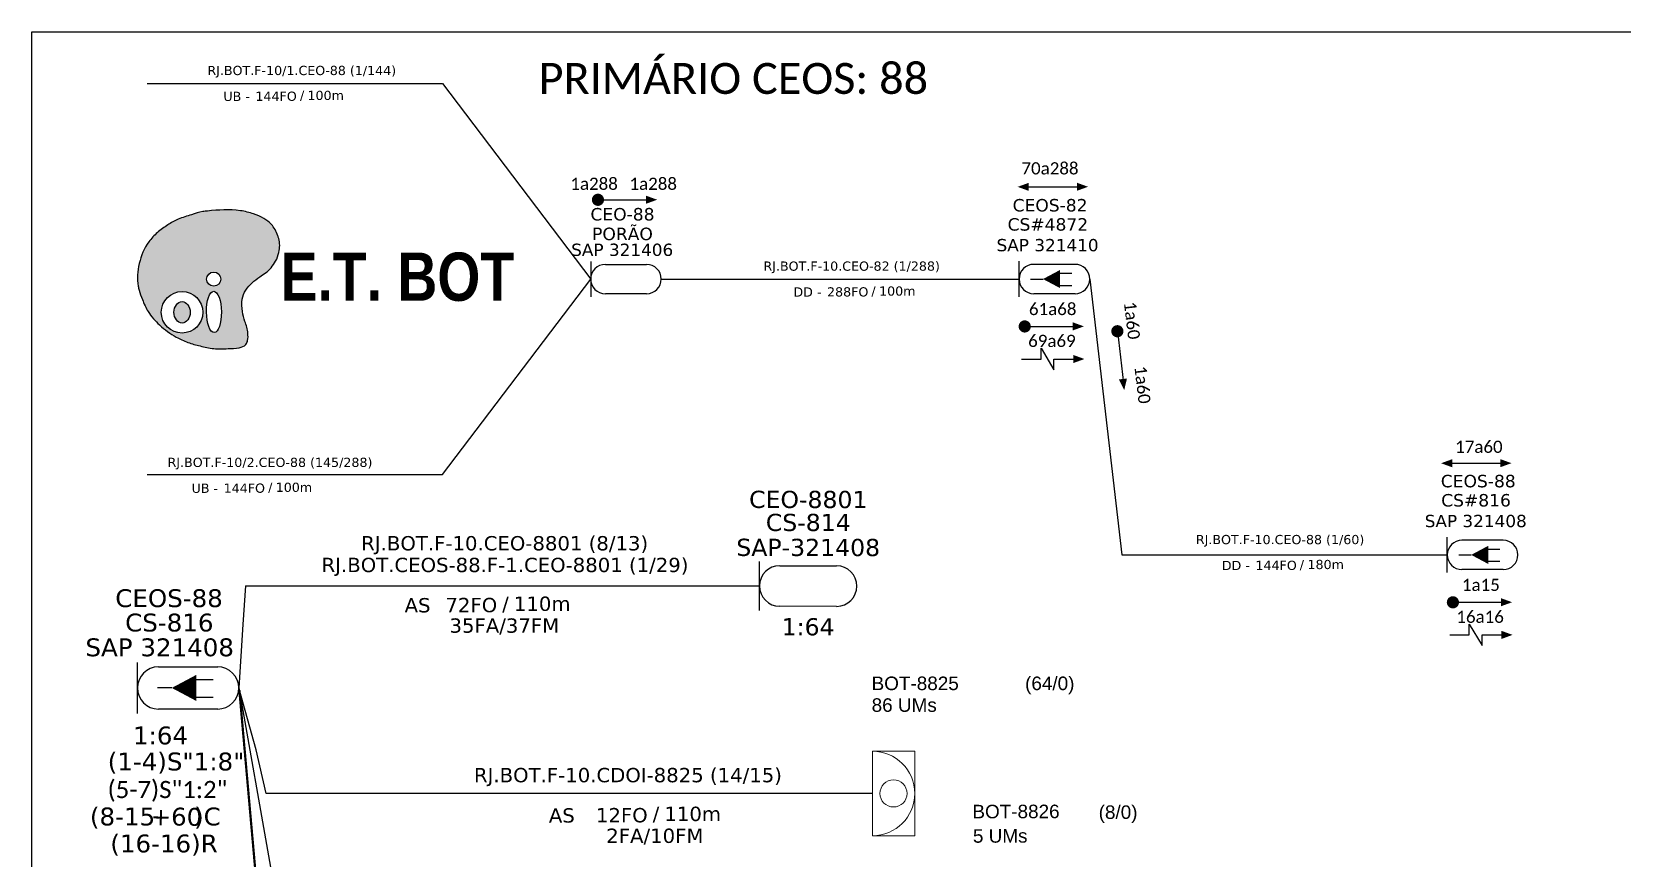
# Model space of a CAD drawing. Header units: metres. Extents: x -36 to 590097, y -8 to 9716508.
# Drawn here: x 588772 to 589627, y 9716064 to 9716508 of the extents above; entities that cross this region are included whole.
import ezdxf
from ezdxf.enums import TextEntityAlignment as Align

# ---------------------------------------------------------------- set-up
doc = ezdxf.new("R2010")
doc.units = ezdxf.units.M
doc.header["$LTSCALE"] = 0.5
doc.header["$MEASUREMENT"] = 0
for name, color, linetype, lineweight in [("20.0-LEGENDA DOS CDO'S", 1, 'Continuous', 0), ('20.1-CDO_INTERIOR', 1, 'Continuous', 0), ('20.2-CDO_POSTE', 1, 'Continuous', 5), ('40.1-ETIQUETAS', 1, 'Continuous', 20)]:
    doc.layers.add(name, color=color, linetype=linetype, lineweight=lineweight)
for name, color, linetype in [('20.4-CEOS', 1, 'Continuous'), ('20.5-CABO AÉREO', 1, 'Continuous'), ('20.5-CEO', 1, 'Continuous'), ('CAP a instalar', 1, 'Continuous'), ('Comprimeto de lance', 255, 'Continuous'), ('E.T.', 7, 'Continuous'), ('SETA', 7, 'Continuous'), ('texto', 255, 'Continuous')]:
    doc.layers.add(name, color=color, linetype=linetype)
doc.styles.add('ARIAL', font='arial.ttf')
doc.styles.add('siredit', font='verdana.ttf')
doc.styles.get("Standard").update_dxf_attribs({"font": 'arial.ttf'})
doc.styles.add('SWISS BIT', font='swisscb.ttf')
doc.linetypes.add('FENCELINE1', pattern='A,0.25,-0.1,[133,ltypeshp.shx,S=0.1,R=0,X=-0.1,Y=0],-0.1,1', length=1.45)

# ---------------------------------------------------------------- blocks, each defined once
blk = doc.blocks.new('CEOS_RP_CT_DRT')
at = {"layer": '20.4-CEOS', "color": 0}
for p, q in [((-4.535, 1.194), (-1.192, 1.194)), ((-1.192, -1.19), (-4.535, -1.19))]:
    blk.add_line(p, q, dxfattribs=at)
for points in [[(-5.727, -1.435), (-5.727, 1.439)], [(-3.787, 0.002), (-4.591, 0.002)], [(-2.468, 0.475), (-1.453, 0.475)], [(-2.468, -0.517), (-1.453, -0.517)]]:
    blk.add_lwpolyline(points, dxfattribs=at)
blk.add_lwpolyline([(-3.787, 0.002, 0, 1.471, 0), (-2.406, 0.002, 1.471, 1.471, 0)], format="xyseb", dxfattribs=at)
for centre, start, end in [((-4.535, 0.002), 90, 270), ((-1.192, 0.002), 270, 90)]:
    blk.add_arc(centre, 1.192, start, end, dxfattribs=at)
at = {"layer": '20.4-CEOS', "color": 7, "style": 'siredit'}
for tag, p in [('Nº_DA_CEOS', (-2.864, 5.596)), ('LOCAL', (-2.864, 4.243)), ('SAP', (-2.864, 2.777)), ('RACIO_SPLITAGEM', (-2.864, -1.885)), ('FIBRAS_SPLITTER', (-2.864, -3.576)), ('FIBRAS_TOP_C', (-2.864, -5.08)), ('RESERVA_FINAIS', (-2.864, -6.392))]:
    blk.add_attdef(tag, text='', height=1.01, dxfattribs=at).set_placement(p, align=Align.TOP_CENTER)
blk = doc.blocks.new('ETIQUETA_RS5F')
at = {"layer": '40.1-ETIQUETAS', "color": 0, "style": 'siredit'}
blk.add_text('/', height=1.5, dxfattribs=at).set_placement((1.58, -1.95), align=Align.MIDDLE_RIGHT)
for tag, p in [('ETIQUETA_R_PRIMARIA', (1.21, 4.1)), ('ETIQUETA_R_SECUNDARIA', (1.21, 2.1)), ('F_ATIVAS/F_MORTAS', (1.14, -4.24))]:
    blk.add_attdef(tag, text='', height=1.5, dxfattribs=at).set_placement(p, align=Align.MIDDLE_CENTER)
for tag, p in [('TIPO_CABO', (-6.58, -2.12)), ('CAP_CABO', (0.4, -2.09))]:
    blk.add_attdef(tag, text='', height=1.5, dxfattribs=at).set_placement(p, align=Align.MIDDLE_RIGHT)
blk.add_attdef('METROS', text='', height=1.5, dxfattribs=at).set_placement((2.14, -1.95), align=Align.MIDDLE_LEFT)
for tag, p in [('FUSÃO_1', (0.85, -8.39)), ('FUSÃO_2', (0.85, -10.6)), ('FUSÃO_3', (0.85, -12.93)), ('FUSÃO_4', (0.85, -15.14)), ('FUSÃO_5', (0.85, -17.16))]:
    blk.add_attdef(tag, text='', height=1.5, dxfattribs=at).set_placement(p, align=Align.CENTER)
blk = doc.blocks.new('CDOI_INT')
at = {"layer": '20.1-CDO_INTERIOR', "color": 0, "lineweight": 18}
blk.add_lwpolyline([(4.25, -4.25), (4.25, 4.25), (0, 4.25), (0, -4.25)], close=True, dxfattribs=at)
blk.add_circle((2.12, 0), 1.36, dxfattribs=at)
blk.add_arc((0, 0), 4.25, 270, 90, dxfattribs=at)
at = {"layer": "20.0-LEGENDA DOS CDO'S", "color": 0, "style": 'ARIAL'}
for tag, p in [('CDO_N', (-0.08, 10.38)), ('SPLITER_1', (21.18, 10.38)), ('SPLITER_2', (21.19, 8.68)), ('SURVEY', (-0.08, 8.2)), ('SAP', (-0.08, 6.23)), ('1:XX', (5.94, -2.22)), ('UMS', (5.94, -4.24))]:
    blk.add_attdef(tag, p, '', height=1.36, dxfattribs=at)
blk.add_attdef('FIBRAS_UTILIZADAS', text='', height=1.36, dxfattribs=at).set_placement((15.34, 10.38), align=Align.CENTER)
blk = doc.blocks.new('CDOE-TEXTO PADRÃO')
at = {"layer": "20.0-LEGENDA DOS CDO'S", "color": 0, "style": 'ARIAL'}
for tag, p in [('CDO_N', (0.49, 7.39)), ('CORDOALHA', (0.5, 4.33)), ('SAP', (0.51, 1.67)), ('SPLITER_1', (0.59, -0.91)), ('SPLITER_2', (0.6, -3.55)), ('(XX-XX_F)S', (0.54, -8.29)), ('(XX-XX_L)S', (0.55, -10.83)), ('UMS', (0.55, -13.15))]:
    blk.add_attdef(tag, p, '', height=1.7, rotation=0.118, dxfattribs=at)
blk.add_attdef('FIBRAS_UTILIZADAS', text='', height=1.7, rotation=0.118, dxfattribs=at).set_placement((19.77, 7.43), align=Align.CENTER)
blk = doc.blocks.new('OI')
h = blk.add_hatch(color=40)
edge = h.paths.add_edge_path()
edge.add_spline(control_points=[(4.35, -0.67), (3.92, -0.99), (3.26, -1.5), (2.81, -2.59), (2.9, -3.5), (3.06, -4.27), (3.31, -4.85), (3.37, -5.39), (3.4, -5.88), (3.2, -6.4), (2.54, -6.61), (1.65, -6.63), (0.55, -6.67), (-0.56, -6.42), (-1.61, -6.14), (-2.77, -5.61), (-3.92, -4.77), (-4.89, -3.7), (-5.34, -2.65), (-5.6, -1.94), (-5.85, -0.96), (-5.71, 0.47), (-5.1, 2.02), (-4.14, 3.02), (-3.3, 3.61), (-2.37, 4.16), (-1.36, 4.44), (-0.56, 4.7), (0.79, 4.85), (2.24, 4.97), (3.79, 4.57), (4.67, 4.21), (5.44, 3.65), (5.76, 2.99), (6.03, 2.21), (6.01, 1.46), (5.72, 0.64), (5.31, 0.08), (4.88, -0.38), (4.51, -0.55), (4.35, -0.67)], knot_values=[0, 0, 0, 0, 1.60434, 2.417191, 3.427595, 4.282808, 4.776746, 5.304182, 5.888771, 6.258406, 6.858137, 7.79129, 8.986195, 10.124242, 11.187857, 12.242908, 13.953784, 15.414161, 16.515391, 17.349188, 17.675853, 19.552021, 21.515531, 22.568638, 23.63245, 24.621084, 25.782718, 26.745347, 27.142653, 29.870543, 31.004649, 31.921532, 32.709589, 33.801391, 34.042471, 35.192333, 35.971461, 36.628871, 37.254359, 37.836911, 37.836911, 37.836911, 37.836911], degree=3, periodic=0)
h.paths.add_polyline_path([(1.13, -0.87, -1), (-0.04, -0.87, -1)], flags=16)
edge = h.paths.add_edge_path(flags=16)
edge.add_ellipse((0.56, -3.59), major_axis=(-0.02, 1.71), ratio=0.361305, start_angle=0, end_angle=360)
h.paths.add_polyline_path([(-0.36, -3.62, -1), (-3.8, -3.62, -1)], flags=16)
edge = h.paths.add_edge_path(flags=0)
edge.add_ellipse((-2.08, -3.62), major_axis=(0, 0.885), ratio=0.758294, start_angle=0, end_angle=360)
at = {"color": 40}
for centre, radius in [((0.54, -0.87), 0.587), ((-2.08, -3.62), 1.72)]:
    blk.add_circle(centre, radius, dxfattribs=at)
blk.add_ellipse((0.56, -3.59), major_axis=(-0.02, 1.71), ratio=0.361305, dxfattribs=at)
blk.add_ellipse((-2.08, -3.62), major_axis=(0, 0.885), ratio=0.758294, start_param=-3.141592653589792, end_param=3.141592653589792, dxfattribs=at)
at = {"color": 40, "start_tangent": (-0.800898, -0.598801), "end_tangent": (-0.800898, -0.598801)}
blk.add_spline([(4.35, -0.67), (3.2, -1.78), (2.9, -2.54), (2.92, -3.55), (3.12, -4.38), (3.28, -4.85), (3.37, -5.37), (3.35, -5.95), (3.2, -6.29), (2.66, -6.55), (1.73, -6.63), (0.54, -6.62), (-0.58, -6.41), (-1.6, -6.11), (-2.56, -5.67), (-3.95, -4.67), (-4.89, -3.56), (-5.37, -2.56), (-5.64, -1.78), (-5.72, -1.46), (-5.63, 0.42), (-4.84, 2.22), (-4.13, 2.99), (-3.27, 3.62), (-2.4, 4.09), (-1.3, 4.47), (-0.37, 4.72), (0.02, 4.77), (2.75, 4.8), (3.85, 4.53), (4.69, 4.16), (5.31, 3.68), (5.85, 2.73), (5.93, 2.5), (5.94, 1.35), (5.67, 0.62), (5.29, 0.08), (4.84, -0.36), (4.35, -0.67)], degree=3, dxfattribs=at)

msp = doc.modelspace()

# ---------------------------------------------------------------- linework, layer by layer
for points in [[(590089.94, 9715630.39), (588772.26, 9715630.39), (588772.26, 9716507.86), (590089.94, 9716507.86)], [(588772.26, 9716507.86), (589755.82, 9716507.86), (589755.82, 9715630.39), (588772.26, 9715630.39)]]:
    msp.add_lwpolyline(points, close=True)
at = {"color": 0, "const_width": 3.27}
for points in [[(589074.85, 9716417.59, 1), (589078.12, 9716417.59, 1)], [(589304.18, 9716349.53, 1), (589307.45, 9716349.53, 1)], [(589355.4, 9716348.59, 1), (589355.78, 9716345.35, 1)], [(589534.26, 9716201.3, 1), (589537.53, 9716201.3, 1)]]:
    msp.add_lwpolyline(points, format="xyb", close=True, dxfattribs=at)
at = {"color": 0}
for points in [[(589314.57, 9716332.03), (589314.57, 9716337.81), (589321.48, 9716326.27), (589321.48, 9716332.03)], [(589544.65, 9716183.8), (589544.65, 9716189.58), (589551.56, 9716178.03), (589551.56, 9716183.8)]]:
    msp.add_lwpolyline(points, dxfattribs=at)
at = {"color": 1, "const_width": 1.2}
msp.add_lwpolyline([(588883.78, 9716154.2), (588901.09, 9715958.7), (589167.96, 9715958.7)], dxfattribs=at)
at = {"layer": '20.4-CEOS', "color": 7}
for p, q in [((589332.84, 9716382.91), (589310.69, 9716382.91)), ((589332.84, 9716367.12), (589310.69, 9716367.12))]:
    msp.add_line(p, q, dxfattribs=at)
at = {"layer": '20.4-CEOS', "color": 5}
for p, q in [((589562.92, 9716234.68), (589540.77, 9716234.68)), ((589562.92, 9716218.89), (589540.77, 9716218.89))]:
    msp.add_line(p, q, dxfattribs=at)
at = {"layer": '20.4-CEOS', "color": 0}
for p, q in [((589174.17, 9716220.97), (589204.75, 9716220.92)), ((589204.72, 9716199.13), (589174.14, 9716199.17))]:
    msp.add_line(p, q, dxfattribs=at)
at = {"layer": '20.4-CEOS', "color": 7}
for points in [[(589302.79, 9716365.49), (589302.79, 9716384.54)], [(589308.92, 9716375.01), (589315.65, 9716375.01)], [(589308.92, 9716375.01), (589315.65, 9716375.01)], [(589324.39, 9716378.15), (589331.11, 9716378.15)], [(589324.39, 9716378.15), (589331.11, 9716378.15)], [(589324.39, 9716371.58), (589331.11, 9716371.58)], [(589324.39, 9716371.58), (589331.11, 9716371.58)]]:
    msp.add_lwpolyline(points, dxfattribs=at)
msp.add_lwpolyline([(589315.65, 9716375.01, 0, 9.75, 0), (589324.79, 9716375.01, 9.75, 9.75, 0)], format="xyseb", dxfattribs=at)
msp.add_lwpolyline([(589315.65, 9716375.01, 0, 9.75, 0), (589324.79, 9716375.01, 9.75, 9.75, 0)], format="xyseb", dxfattribs=at)
at = {"layer": '20.4-CEOS', "color": 5}
for points in [[(589532.87, 9716217.26), (589532.87, 9716236.31)], [(589539, 9716226.78), (589545.73, 9716226.78)], [(589539, 9716226.78), (589545.73, 9716226.78)], [(589554.47, 9716229.92), (589561.19, 9716229.92)], [(589554.47, 9716229.92), (589561.19, 9716229.92)], [(589554.47, 9716223.35), (589561.19, 9716223.35)], [(589554.47, 9716223.35), (589561.19, 9716223.35)]]:
    msp.add_lwpolyline(points, dxfattribs=at)
msp.add_lwpolyline([(589545.73, 9716226.78, 0, 9.75, 0), (589554.87, 9716226.78, 9.75, 9.75, 0)], format="xyseb", dxfattribs=at)
msp.add_lwpolyline([(589545.73, 9716226.78, 0, 9.75, 0), (589554.87, 9716226.78, 9.75, 9.75, 0)], format="xyseb", dxfattribs=at)
at = {"layer": '20.4-CEOS', "color": 0}
msp.add_lwpolyline([(589163.24, 9716196.94), (589163.28, 9716223.22)], dxfattribs=at)
at = {"layer": '20.4-CEOS', "color": 7}
for centre, start, end in [((589310.69, 9716375.01), 90, 270), ((589332.84, 9716375.01), 270, 90)]:
    msp.add_arc(centre, 7.9, start, end, dxfattribs=at)
at = {"layer": '20.4-CEOS', "color": 5}
for centre, start, end in [((589540.77, 9716226.78), 90, 270), ((589562.92, 9716226.78), 270, 90)]:
    msp.add_arc(centre, 7.9, start, end, dxfattribs=at)
at = {"layer": '20.4-CEOS', "color": 0}
for centre, start, end in [((589174.16, 9716210.07), 89.92108, 269.92108), ((589204.73, 9716210.03), 269.92108, 89.92108)]:
    msp.add_arc(centre, 10.9, start, end, dxfattribs=at)
at = {"layer": '20.5-CABO AÉREO', "color": 0, "ltscale": 50}
for p, q in [((588834.28, 9716480.04), (588992.93, 9716480.04)), ((588992.93, 9716480.04), (589072.58, 9716375.01)), ((588992.93, 9716269.99), (589072.58, 9716375.01)), ((589110.53, 9716375.01), (589302.79, 9716375.01)), ((588834.28, 9716269.99), (588992.93, 9716269.99))]:
    msp.add_line(p, q, dxfattribs=at)
at = {"layer": '20.5-CABO AÉREO', "color": 7, "ltscale": 50}
for p, q in [((589340.74, 9716375.01), (589357.97, 9716226.78)), ((589357.97, 9716226.78), (589532.87, 9716226.78))]:
    msp.add_line(p, q, dxfattribs=at)
at = {"layer": '20.5-CEO', "color": 0}
for p, q in [((589080.46, 9716382.9), (589102.58, 9716382.9)), ((589102.58, 9716367.13), (589080.46, 9716367.13))]:
    msp.add_line(p, q, dxfattribs=at)
msp.add_lwpolyline([(589072.58, 9716384.52), (589072.58, 9716365.51)], dxfattribs=at)
for centre, start, end in [((589080.46, 9716375.01), 90, 270), ((589102.58, 9716375.01), 270, 90)]:
    msp.add_arc(centre, 7.88, start, end, dxfattribs=at)
at = {"layer": 'CAP a instalar', "color": 0, "linetype": 'FENCELINE1', "ltscale": 7}
for p, q in [((588887.07, 9716210.19), (588885.72, 9716189.35)), ((588887.07, 9716210.19), (589163.26, 9716210.08)), ((588885.72, 9716189.35), (588883.5, 9716155.3)), ((588883.5, 9716155.3), (588900.56, 9716058.99))]:
    msp.add_line(p, q, dxfattribs=at)
at = {"layer": 'CAP a instalar', "color": 7, "linetype": 'FENCELINE1', "ltscale": 7}
for p, q in [((588892.78, 9716122.07), (588883.5, 9716155.3)), ((588898.18, 9716098.6), (588892.78, 9716122.07)), ((589223.97, 9716098.6), (588898.18, 9716098.6))]:
    msp.add_line(p, q, dxfattribs=at)
at = {"layer": 'SETA', "color": 0}
for points in [[(589308, 9716424.55), (589336.09, 9716424.55)], [(589076.48, 9716417.59), (589104.57, 9716417.59)], [(589305.82, 9716349.53), (589333.9, 9716349.53)], [(589355.59, 9716346.97), (589358.81, 9716319.07)], [(589304.14, 9716332.03), (589314.57, 9716332.03)], [(589321.48, 9716332.03), (589331.91, 9716332.03)], [(589535.54, 9716276.03), (589563.63, 9716276.03)], [(589535.9, 9716201.3), (589563.98, 9716201.3)], [(589534.22, 9716183.8), (589544.65, 9716183.8)], [(589551.56, 9716183.8), (589561.99, 9716183.8)]]:
    msp.add_lwpolyline(points, dxfattribs=at)
for points in [[(589308, 9716426.72), (589302.01, 9716424.55), (589308, 9716422.37)], [(589333.83, 9716426.77), (589339.82, 9716424.59), (589333.83, 9716422.41)], [(589102.32, 9716419.81), (589108.3, 9716417.63), (589102.32, 9716415.45)], [(589331.65, 9716351.75), (589337.63, 9716349.57), (589331.65, 9716347.39)], [(589331.91, 9716334.21), (589337.9, 9716332.03), (589331.91, 9716329.85)], [(589360.76, 9716321.56), (589359.29, 9716315.37), (589356.44, 9716321.06)], [(589535.54, 9716278.21), (589529.55, 9716276.03), (589535.54, 9716273.85)], [(589561.37, 9716278.25), (589567.36, 9716276.07), (589561.37, 9716273.89)], [(589561.73, 9716203.52), (589567.71, 9716201.34), (589561.73, 9716199.16)], [(589561.99, 9716185.98), (589567.98, 9716183.8), (589561.99, 9716181.62)]]:
    msp.add_solid(points, dxfattribs=at)

# ---------------------------------------------------------------- block references
at = {"layer": '20.2-CDO_POSTE', "color": 0}
ref = msp.add_blockref('CDOE-TEXTO PADRÃO', (589308.91, 9716036.53), dxfattribs=dict(at, xscale=4.276800012681633, yscale=4.276800014078617, zscale=4.276800012588502))
ref.add_attrib('CDO_N', 'BOT-8826', (589277.71, 9716085.22), dxfattribs={"layer": "20.0-LEGENDA DOS CDO'S", "color": 0, "height": 7.27, "rotation": 0.11799, "style": 'ARIAL'})
ref.add_attrib('CORDOALHA', '5 UMs', (589277.98, 9716072.11), dxfattribs={"layer": "20.0-LEGENDA DOS CDO'S", "color": 0, "height": 7.27, "rotation": 0.11799, "style": 'ARIAL'})
ref.add_attrib('FIBRAS_UTILIZADAS', '       (8/0)', dxfattribs={"layer": "20.0-LEGENDA DOS CDO'S", "color": 0, "height": 7.27, "rotation": 0.11799, "style": 'ARIAL'}).set_placement((589346.11, 9716084.89), align=Align.CENTER)
at = {"layer": '20.4-CEOS', "color": 5}
ref = msp.add_blockref('CEOS_RP_CT_DRT', (588883.5, 9716155.28), dxfattribs=dict(at, xscale=9.511329507920891, yscale=9.511329509317875, zscale=9.51132950782776))
ref.add_attrib('Nº_DA_CEOS', 'CEOS-88', dxfattribs={"color": 5, "height": 9.603, "style": 'siredit'}).set_placement((588846.01, 9716208.33), align=Align.TOP_CENTER)
ref.add_attrib('LOCAL', 'CS-816', dxfattribs={"color": 5, "height": 9.603, "style": 'siredit'}).set_placement((588846.16, 9716195.23), align=Align.TOP_CENTER)
ref.add_attrib('SAP', 'SAP 321408', dxfattribs={"color": 5, "height": 9.603, "style": 'siredit'}).set_placement((588840.99, 9716181.92), align=Align.TOP_CENTER)
ref.add_attrib('RACIO_SPLITAGEM', '1:64', dxfattribs={"color": 0, "height": 9.603, "style": 'siredit'}).set_placement((588841.42, 9716134.58), align=Align.TOP_CENTER)
ref.add_attrib('FIBRAS_SPLITTER', '(1-4)S"1:8"', dxfattribs={"color": 0, "height": 9.6034, "style": 'siredit'}).set_placement((588849.79, 9716120.57), align=Align.TOP_CENTER)
ref.add_attrib('FIBRAS_TOP_C', '(8-15     )C', dxfattribs={"color": 0, "height": 9.6034, "style": 'siredit'}).set_placement((588838.65, 9716091.02), align=Align.TOP_CENTER)
ref.add_attrib('RESERVA_FINAIS', '(16-16)R', dxfattribs={"color": 5, "height": 9.603, "style": 'siredit'}).set_placement((588843.31, 9716076.52), align=Align.TOP_CENTER)
at = {"layer": '40.1-ETIQUETAS', "color": 0}
ref = msp.add_blockref('ETIQUETA_RS5F', (588913.43, 9716480.14), dxfattribs=dict(at, xscale=3.3, yscale=3.3, zscale=3.3))
ref.add_attrib('ETIQUETA_R_SECUNDARIA', 'RJ.BOT.F-10/1.CEO-88 (1/144)', dxfattribs={"color": 0, "height": 4.95, "style": 'siredit'}).set_placement((588917.33, 9716487.09), align=Align.MIDDLE_CENTER)
ref.add_attrib('TIPO_CABO', 'UB - ', dxfattribs={"color": 0, "height": 4.95, "style": 'siredit'}).set_placement((588891.6, 9716473.16), align=Align.MIDDLE_RIGHT)
ref.add_attrib('CAP_CABO', '144FO', dxfattribs={"color": 0, "height": 4.95, "style": 'siredit'}).set_placement((588914.64, 9716473.24), align=Align.MIDDLE_RIGHT)
ref.add_attrib('METROS', '100m', dxfattribs={"color": 0, "height": 4.95, "style": 'siredit'}).set_placement((588920.4, 9716473.7), align=Align.MIDDLE_LEFT)
ref = msp.add_blockref('ETIQUETA_RS5F', (588896.35, 9716269.57), dxfattribs=dict(at, xscale=3.3, yscale=3.3, zscale=3.3))
ref.add_attrib('ETIQUETA_R_SECUNDARIA', 'RJ.BOT.F-10/2.CEO-88 (145/288)', dxfattribs={"color": 0, "height": 4.95, "style": 'siredit'}).set_placement((588900.25, 9716276.51), align=Align.MIDDLE_CENTER)
ref.add_attrib('TIPO_CABO', 'UB - ', dxfattribs={"color": 0, "height": 4.95, "style": 'siredit'}).set_placement((588874.52, 9716262.59), align=Align.MIDDLE_RIGHT)
ref.add_attrib('CAP_CABO', '144FO', dxfattribs={"color": 0, "height": 4.95, "style": 'siredit'}).set_placement((588897.56, 9716262.66), align=Align.MIDDLE_RIGHT)
ref.add_attrib('METROS', '100m', dxfattribs={"color": 0, "height": 4.95, "style": 'siredit'}).set_placement((588903.32, 9716263.12), align=Align.MIDDLE_LEFT)
ref = msp.add_blockref('ETIQUETA_RS5F', (589020.47, 9716210.58), dxfattribs=dict(at, xscale=5.132159933913499, yscale=5.132159933447838, zscale=5.13215993399499))
ref.add_attrib('ETIQUETA_R_PRIMARIA', 'RJ.BOT.F-10.CEO-8801 (8/13)', dxfattribs={"color": 0, "height": 7.6982, "style": 'siredit'}).set_placement((589026.36, 9716233.04), align=Align.MIDDLE_CENTER)
ref.add_attrib('ETIQUETA_R_SECUNDARIA', 'RJ.BOT.CEOS-88.F-1.CEO-8801 (1/29)', dxfattribs={"color": 0, "height": 7.6982, "style": 'siredit'}).set_placement((589026.54, 9716221.38), align=Align.MIDDLE_CENTER)
ref.add_attrib('TIPO_CABO', 'AS', dxfattribs={"color": 0, "height": 7.698, "style": 'siredit'}).set_placement((588986.51, 9716199.73), align=Align.MIDDLE_RIGHT)
ref.add_attrib('CAP_CABO', '72FO', dxfattribs={"color": 0, "height": 7.698, "style": 'siredit'}).set_placement((589022.35, 9716199.84), align=Align.MIDDLE_RIGHT)
ref.add_attrib('METROS', '110m', dxfattribs={"color": 0, "height": 7.698, "style": 'siredit'}).set_placement((589031.31, 9716200.55), align=Align.MIDDLE_LEFT)
ref.add_attrib('F_ATIVAS/F_MORTAS', '35FA/37FM', dxfattribs={"color": 0, "height": 7.698, "style": 'siredit'}).set_placement((589026.17, 9716188.8), align=Align.MIDDLE_CENTER)
at = {"layer": '40.1-ETIQUETAS', "color": 7}
ref = msp.add_blockref('CDOI_INT', (589223.97, 9716098.6), dxfattribs=dict(at, xscale=5.347831493243575, yscale=5.34783149510622, zscale=5.347831493212469))
ref.add_attrib('CDO_N', 'BOT-8825', (589223.52, 9716154.12), dxfattribs={"layer": "20.0-LEGENDA DOS CDO'S", "color": 0, "height": 7.274, "style": 'ARIAL'})
ref.add_attrib('FIBRAS_UTILIZADAS', '(64/0)', (589306, 9716154.12), dxfattribs={"layer": "20.0-LEGENDA DOS CDO'S", "color": 0, "height": 7.274, "style": 'ARIAL'})
ref.add_attrib('SURVEY', '86 UMs', (589223.55, 9716142.45), dxfattribs={"layer": "20.0-LEGENDA DOS CDO'S", "color": 0, "height": 7.274, "style": 'ARIAL'})
ref = msp.add_blockref('ETIQUETA_RS5F', (589101.33, 9716097.66), dxfattribs=dict(at, xscale=5.132159906439483, yscale=5.132159903645515, zscale=5.132159906431638))
ref.add_attrib('ETIQUETA_R_SECUNDARIA', 'RJ.BOT.F-10.CDOI-8825 (14/15)', dxfattribs={"color": 0, "height": 7.6982, "style": 'siredit'}).set_placement((589092.59, 9716108.46), align=Align.MIDDLE_CENTER)
ref.add_attrib('TIPO_CABO', 'AS ', dxfattribs={"color": 0, "height": 7.698, "style": 'siredit'}).set_placement((589067.38, 9716086.8), align=Align.MIDDLE_RIGHT)
ref.add_attrib('CAP_CABO', '12FO', dxfattribs={"color": 0, "height": 7.698, "style": 'siredit'}).set_placement((589103.21, 9716086.92), align=Align.MIDDLE_RIGHT)
ref.add_attrib('METROS', '110m', dxfattribs={"color": 0, "height": 7.698, "style": 'siredit'}).set_placement((589112.17, 9716087.63), align=Align.MIDDLE_LEFT)
ref.add_attrib('F_ATIVAS/F_MORTAS', '2FA/10FM', dxfattribs={"color": 0, "height": 7.698, "style": 'siredit'}).set_placement((589107.04, 9716075.87), align=Align.MIDDLE_CENTER)
at = {"layer": 'E.T.', "color": 0, "xscale": 6.485453451296781, "yscale": 6.485453400202096, "zscale": 6.485453395339318}
msp.add_blockref('OI', (588866.51, 9716380.6), dxfattribs=at)

# ---------------------------------------------------------------- texts
at = {"color": 0, "char_height": 6.534, "width": 82.8472, "attachment_point": 5}
for s, insert in [('{\\fCalibri|b0|i0|c0|p34;\\C7;70a288}', (589319.39, 9716434.46)), ('{\\fCalibri|b0|i0|c0|p34;\\C7;1a288}', (589074.41, 9716426.17)), ('{\\fCalibri|b0|i0|c0|p34;\\C7;1a288}', (589106.18, 9716426.17)), ('{\\fCalibri|b0|i0|c0|p34;\\C7;61a68}', (589320.84, 9716358.87)), ('{\\fCalibri|b0|i0|c0|p34;\\C7;69a69}', (589320.43, 9716341.74)), ('{\\fCalibri|b0|i0|c0|p34;17a60}', (589549.85, 9716284.83)), ('{\\fCalibri|b0|i0|c0|p34;\\C7;1a15}', (589550.92, 9716210.64)), ('{\\fCalibri|b0|i0|c0|p34;\\C7;16a16}', (589550.51, 9716193.5))]:
    msp.add_mtext(s, dxfattribs=dict(at, insert=insert))
at = {"color": 0, "char_height": 6.534, "width": 82.8472, "attachment_point": 5, "rotation": 276.59379}
for insert in [(589363.46, 9716352.75), (589369.1, 9716318.2)]:
    msp.add_mtext('{\\fCalibri|b0|i0|c0|p34;\\C7;1a60}', dxfattribs=dict(at, insert=insert))
at = {"layer": '20.4-CEOS', "color": 7, "style": 'siredit'}
for s, height, p in [('CEOS-82', 6.691, (589319.44, 9716414.67)), ('CS#4872', 6.691, (589318.24, 9716404.37)), ('SAP 321410', 6.6, (589318.09, 9716393.23))]:
    msp.add_text(s, height=height, dxfattribs=at).set_placement(p, align=Align.MIDDLE_CENTER)
at = {"layer": '20.4-CEOS', "color": 0, "style": 'siredit'}
for s, height, p in [('CEO-88', 6.691, (589089.67, 9716409.83)), ('PORÃO', 6.691, (589089.67, 9716399.28)), ('SAP 321406', 6.6, (589089.52, 9716390.73))]:
    msp.add_text(s, height=height, dxfattribs=at).set_placement(p, align=Align.MIDDLE_CENTER)
at = {"layer": '20.4-CEOS', "color": 5, "style": 'siredit'}
for s, height, p in [('CEOS-88', 6.691, (589549.52, 9716266.44)), ('CS#816', 6.691, (589548.32, 9716256.14)), ('SAP 321408', 6.6, (589548.17, 9716245))]:
    msp.add_text(s, height=height, dxfattribs=at).set_placement(p, align=Align.MIDDLE_CENTER)
at = {"layer": '20.4-CEOS', "color": 5, "insert": (588845.15, 9716099.7), "char_height": 9.24, "width": 156.2101, "attachment_point": 5, "style": 'ARIAL'}
msp.add_mtext('{\\fCalibri|b0|i0|c0|p34;\\C7;(5-7)S"1:2"}', dxfattribs=at)
at = {"layer": '20.4-CEOS', "color": 0, "style": 'siredit'}
for tag, text, p in [('CEO-8801', 'CEOSXXX', (589189.51, 9716261.2)), ('CS-814', 'CS-XXXX', (589189.5, 9716248.83)), ('SAP-321408', 'SAP 321408', (589189.48, 9716235.42)), ('1:64', '1:XX', (589189.42, 9716192.79))]:
    msp.add_attdef(tag, text=text, height=9.233, rotation=359.92108, dxfattribs=at).set_placement(p, align=Align.TOP_CENTER)
at = {"layer": '40.1-ETIQUETAS', "color": 0, "style": 'siredit'}
msp.add_text('RJ.BOT.F-10.CEO-82 (1/288)', height=4.95, dxfattribs=at).set_placement((589212.82, 9716381.96), align=Align.MIDDLE_CENTER)
for s, p in [('DD - ', (589198.75, 9716368.03)), ('288FO', (589221.79, 9716368.11)), ('/', (589225.69, 9716368.57))]:
    msp.add_text(s, height=4.95, dxfattribs=at).set_placement(p, align=Align.MIDDLE_RIGHT)
msp.add_text('100m', height=4.95, dxfattribs=at).set_placement((589227.55, 9716368.57), align=Align.MIDDLE_LEFT)
at = {"layer": '40.1-ETIQUETAS', "color": 7, "style": 'siredit'}
msp.add_text('RJ.BOT.F-10.CEO-88 (1/60)', height=4.95, dxfattribs=at).set_placement((589443.02, 9716235.02), align=Align.MIDDLE_CENTER)
for s, p in [('DD - ', (589428.96, 9716221.1)), ('144FO', (589452, 9716221.17)), ('/', (589455.9, 9716221.63))]:
    msp.add_text(s, height=4.95, dxfattribs=at).set_placement(p, align=Align.MIDDLE_RIGHT)
msp.add_text('180m', height=4.95, dxfattribs=at).set_placement((589457.76, 9716221.63), align=Align.MIDDLE_LEFT)
at = {"layer": 'Comprimeto de lance', "color": 1, "insert": (588849.98, 9716086.08), "char_height": 9.579, "width": 163.7236, "attachment_point": 5, "rotation": 359.06873, "style": 'siredit'}
msp.add_mtext('+60', dxfattribs=at)
at = {"layer": 'E.T.', "color": 0, "style": 'SWISS BIT'}
msp.add_text('E.T. BOT', height=25.942, dxfattribs=at).set_placement((588968.7, 9716363.3), align=Align.CENTER)
at = {"layer": 'texto', "color": 0, "insert": (589149.22, 9716482.69), "char_height": 16.6225, "width": 253.3123, "attachment_point": 5}
msp.add_mtext('\\C7;\\fCalibri|b0|i0|c0|p34;PRIMÁRIO CEOS: 88', dxfattribs=at)

doc.saveas('drawing.dxf')
